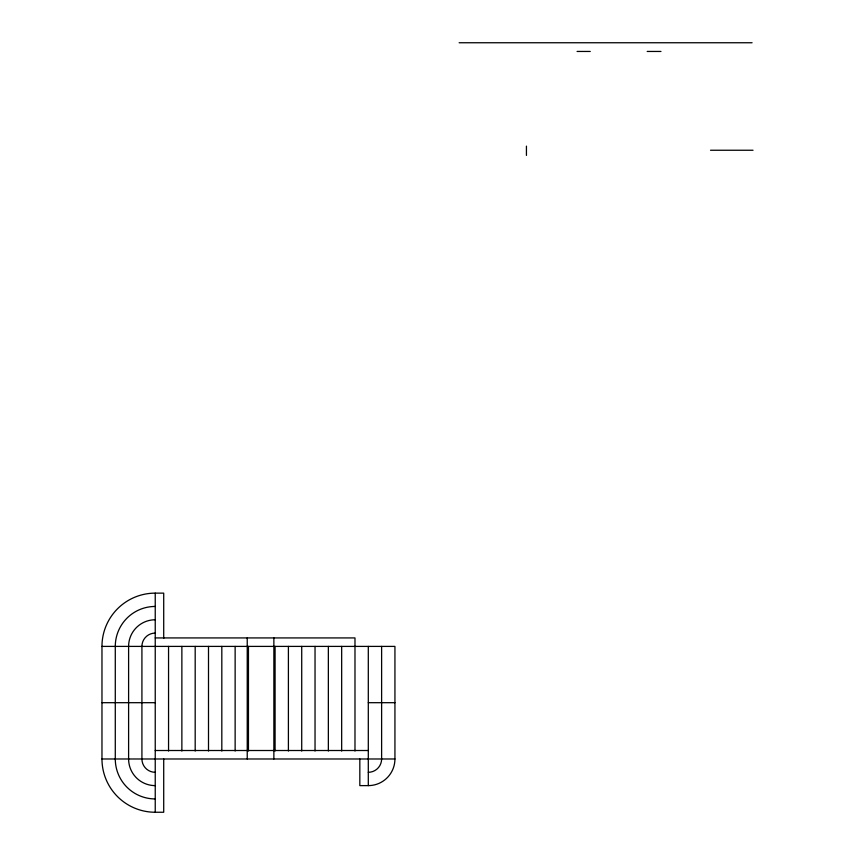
<?xml version="1.0" encoding="UTF-8"?>
<svg xmlns="http://www.w3.org/2000/svg" width="855" height="855" viewBox="0 0 855 855"><rect width="100%" height="100%" fill="white"/><g stroke="black" fill="none" stroke-linecap="round" stroke-linejoin="round"><path stroke-width="1.28" d="M459.135 42.75L752.079 42.75M577.072 51.45L590.26 51.45M647.182 51.45L660.968 51.45M710.516 150.245L753.031 150.245M163.711 758.984L163.711 812.25L155.236 812.25A53.267 53.267 0 0 1 101.969 758.984L101.969 646.401A53.267 53.267 0 0 1 155.236 593.135L163.711 593.135L163.711 638.407M155.236 637.926L354.985 637.926L354.985 751.032M101.969 646.401L394.935 646.401L394.935 758.984A26.633 26.633 0 0 1 368.302 785.617L359.827 785.617L359.827 758.984M101.969 702.692L155.236 702.692M368.302 702.692L394.935 702.692M155.236 750.508L368.302 750.508M101.969 758.984L394.935 758.984M526.434 146.13L526.434 155.418M381.619 646.401L381.619 758.984A13.317 13.317 0 0 1 368.302 772.3M368.302 646.401L368.302 785.617M341.669 646.401L341.669 751.032M328.352 646.401L328.352 751.032M315.035 646.401L315.035 751.032M301.719 646.401L301.719 751.032M288.402 646.401L288.402 751.032M275.086 646.401L275.086 751.032M273.867 637.926L273.867 758.984M248.452 646.401L248.452 751.032M247.234 637.926L247.234 758.984M235.136 646.401L235.136 751.032M221.819 646.401L221.819 751.032M208.502 646.401L208.502 751.032M195.186 646.401L195.186 751.032M181.869 646.401L181.869 751.032M168.553 646.401L168.553 751.032M155.236 593.135L155.236 812.25M155.236 772.3A13.317 13.317 0 0 1 141.919 758.984L141.919 646.401A13.317 13.317 0 0 1 155.236 633.085M155.236 785.617A26.633 26.633 0 0 1 128.603 758.984L128.603 646.401A26.633 26.633 0 0 1 155.236 619.768M155.236 798.933A39.95 39.95 0 0 1 115.286 758.984L115.286 646.401A39.95 39.95 0 0 1 155.236 606.452"/></g></svg>
